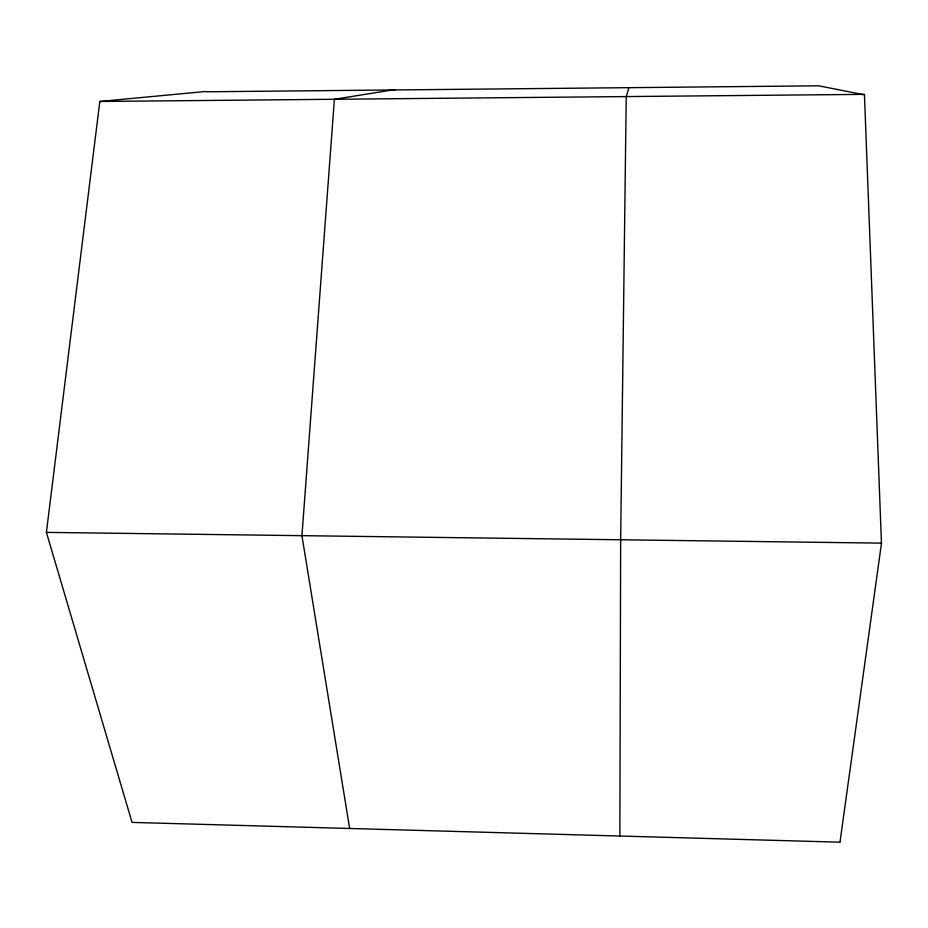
<?xml version="1.0" encoding="UTF-8"?>
<svg xmlns="http://www.w3.org/2000/svg" width="928" height="928" viewBox="0 0 928 928"><rect width="100%" height="100%" fill="white"/><g stroke="black" fill="none" stroke-linecap="round" stroke-linejoin="round"><path stroke-width="1.39" d="M619.858 835.977L620.658 539.945L626.226 96.895L628.871 87.557M839.91 842.183L132.043 822.394L46.4 532.37L99.83 101.477L206.144 91.431M840.002 842.102L881.461 543.39L864.455 94.83L818.728 85.817L206.318 91.791M395.073 89.564L334.393 99.273L99.83 101.477M864.571 94.366L334.393 99.273L301.936 535.653L349.647 828.426M881.6 543.135L46.4 532.37"/></g></svg>
